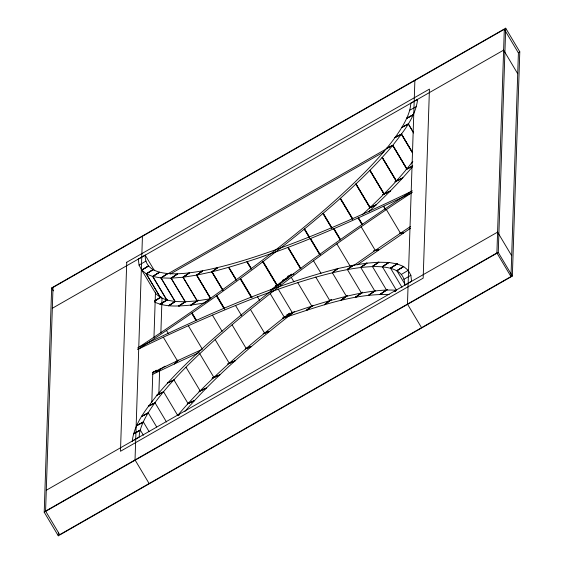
<?xml version="1.0" encoding="UTF-8"?>
<svg xmlns="http://www.w3.org/2000/svg" width="564" height="564" viewBox="0 0 564 564"><rect width="100%" height="100%" fill="white"/><g stroke="black" fill="none" stroke-linecap="round" stroke-linejoin="round"><path stroke-width="0.85" d="M44.211 512.197L51.648 287.915L505.704 28.2L519.789 51.803L512.352 276.085L58.296 535.8L44.211 512.197L498.259 252.482L505.704 28.2M45.592 511.083L53.016 287.45L504.315 29.307L518.408 52.917L510.984 276.55L59.685 534.693L45.592 511.083L496.898 252.947L504.315 29.307M58.296 535.8L58.416 532.282M142.445 236.295L135.029 459.928L149.122 483.538M151.822 402.047L152.816 372.155M153.951 337.871L155.467 292.152M158.851 393.7L159.668 369.103M160.86 333.084L162.03 297.947M414.878 80.462L407.462 304.102L421.555 327.705M132.279 441.069C134.338 423.197 146.555 408.759 157.144 395.019C173.169 375.962 191.14 358.669 209.582 341.995C272.102 286.618 340.409 238.205 410.007 192.211M417.628 99.32C415.569 117.192 403.352 131.638 392.763 145.378C376.745 164.434 358.767 181.721 340.325 198.401C277.805 253.772 209.498 302.184 139.9 348.185M362.229 214.813C380.277 198.183 397.867 180.854 412.82 161.332M184.752 411.614C217.084 373.897 255.661 342.158 294.556 311.497M368.602 211.803C384.084 197.647 398.938 182.764 412.503 166.747M152.358 374.496L174.544 363.879L177.942 360.065M199.134 352.57L174.544 363.879L177.977 360.192M174.544 363.879L177.998 360.318M282.67 318.406L287.569 316.601L292.829 312.252M389.139 294.542C354.1 293.513 320.394 305.864 287.569 316.601L293.026 312.181M287.569 316.601L292.956 312.322M312.858 305.406L306.696 310.129L312.752 305.314M306.696 310.129L312.682 305.455M270.607 290.107L291.482 274.139M331.371 299.597L324.448 304.736L329.926 300.534M324.448 304.736L331.195 299.646M222.794 290.319L211.789 271.876L217.584 267.703L212.05 271.813L223.055 290.256M346.416 296.297L332.323 272.687L337.857 268.577M347.001 295.931L340.741 300.436L346.973 295.818M217.584 267.703L211.909 271.848L196.653 275.133L183.046 277.248L171.153 278.179L161.029 277.925L152.731 276.48L146.28 273.864L141.719 270.078L139.061 265.143L138.314 259.087M332.323 272.687L337.998 268.542L353.261 265.256L366.868 263.148L378.754 262.218L388.878 262.471L397.176 263.91L403.627 266.532L408.188 270.311L410.853 275.246L411.593 281.309M340.741 300.436L347.128 295.776M210.633 298.758L196.54 275.154L202.575 270.939L196.773 275.105L210.865 298.716M353.134 265.284L347.332 269.458L361.425 293.061M362.469 292.399L355.503 297.263L362.462 292.258M202.575 270.939L196.653 275.133L210.739 298.744M353.261 265.256L347.332 269.458L353.367 265.242M355.503 297.263L362.61 292.222M357.364 264.826L410.529 228.223M209.794 298.885L197.132 300.852L182.947 277.255L189.187 273.011L183.152 277.227L197.245 300.838M191.323 305.032L198.288 300.168M205.183 302.501L208.659 300.076M366.755 263.162L360.72 267.378L374.813 290.989M375.145 290.812L368.666 295.219L374.933 290.841M183.046 277.248L189.187 273.011M154.564 302.029C165.872 307.436 178.887 306.111 190.992 305.089L198.084 300.203M366.868 263.148L360.72 267.378L366.96 263.141M368.666 295.219L375.046 290.82M171.252 278.172L177.491 273.928L171.068 278.179L185.161 301.782M179.197 306.012L185.676 301.606M190.695 305.11L197.901 300.217M378.656 262.225L372.416 266.462L386.509 290.072M387.306 289.6L380.164 294.316L387.369 289.424M177.491 273.928L171.153 278.179L185.344 301.775M178.901 306.033L185.486 301.62M378.754 262.218L372.416 266.462L378.839 262.218M380.164 294.316L387.482 289.417M153.993 371.789L156.376 370.21M164.991 366.17L156.327 371.93L153.704 371.768M161.114 277.925L167.536 273.681L160.966 277.911L175.059 301.514L168.41 305.737M168.869 305.78L175.291 301.536M178.654 306.026L185.796 301.31M388.793 262.471L382.371 266.716L396.464 290.319L395.011 291.264L396.379 290.319M167.536 273.681L161.029 277.925L175.207 301.528M168.615 305.773L175.122 301.528L185.246 301.782L197.132 300.852M388.878 262.471L382.371 266.716L388.941 262.486M175.122 301.528L166.824 300.09L152.675 276.459L159.372 272.264L152.795 276.494L166.888 300.104M160.38 304.341L167.684 299.639M397.112 263.896L390.535 268.133L401.984 287.309M395.068 291.271L396.527 290.333M152.731 276.48L159.372 272.264M160.176 304.306L167.557 299.618M397.176 263.91L390.535 268.133L397.232 263.931M146.33 273.885L153.027 269.684L146.245 273.836L160.338 297.439M154.529 301.246L161.219 297.045M160.021 304.243L167.459 299.583M153.027 269.684L146.28 273.864L160.423 297.489L166.824 300.09M155.072 300.753L160.853 297.172M141.754 270.114L148.543 265.961L141.698 270.036L155.847 293.717L160.373 297.468M154.966 300.668L160.782 297.115M403.662 266.56L396.88 270.706L404.804 283.988M401.371 274.428L408.216 270.353M141.719 270.078L148.543 265.961M145.928 261.111L139.054 265.094M403.979 279.279L410.853 275.295M138.321 259.137L145.195 255.154A478.568 81.427 -30.8 0 0 412.383 190.851M411.586 281.26L404.712 285.243A478.568 81.427 -30.8 0 0 137.524 349.546M52.325 308.275L503.624 50.133L517.717 73.743M518.267 52.685L519.789 51.803M168.058 273.737L386.312 148.903M170.307 274.026L383.957 151.822M46.283 490.257L497.589 232.121L511.675 255.725M417.621 99.384L410.747 103.254A478.568 81.427 -30.8 0 1 137.574 348.037M409.591 110.297L416.422 106.547M132.286 441.013L139.16 437.135A478.568 81.427 -30.8 0 1 412.333 192.352M413.313 114.781L406.545 118.391L413.377 114.64M136.53 425.757L143.362 422.006L149.086 431.594M133.485 433.843L140.323 430.092L143.404 435.26M406.545 118.391L413.356 114.703M136.551 425.686L143.362 422.006L136.594 425.616M413.588 132.892L408.301 124.045L401.631 127.492L408.399 123.883L413.645 132.808M401.631 127.492L408.357 123.96M412.418 152.731L401.413 134.288L394.863 137.56L401.54 134.112L412.545 152.555M148.367 406.277L155.044 402.83L166.493 422.013M141.606 416.352L148.276 412.904L156.644 426.92M394.863 137.56L401.483 134.197L412.488 152.64M148.424 406.193L155.044 402.83L148.494 406.101M406.764 169.08L392.671 145.477L386.291 148.558L392.833 145.286L406.926 168.89M406.475 169.059L412.756 165.922M157.074 395.11L163.616 391.839L177.709 415.442A478.568 81.427 -30.8 0 1 289.649 313.147M177.9 415.407L179.472 414.618M386.291 148.558L392.763 145.378L406.856 168.981M406.334 169.235L412.545 166.183M157.144 395.019L163.616 391.839L157.236 394.92M177.97 415.315L179.521 414.554M406.172 169.426L412.298 166.472M395.984 181.1L402.879 177.766M187.474 403.923L194.368 400.595L187.396 403.831M178.055 415.224L179.585 414.484M222.921 290.291L211.909 271.848C280.851 254.117 345.929 224.303 409.957 193.713M139.95 346.677C203.978 316.094 269.056 286.279 337.998 268.542M394.751 181.791L402.625 178.069M167.677 382.949L173.973 379.967L188.066 403.577M187.283 403.951L194.368 400.595M395.35 181.622L402.322 178.386M383.464 194.094L390.436 190.858M167.776 382.843L173.973 379.967M199.282 391.353L206.255 388.117L199.226 391.24M382.977 194.432L390.133 191.175M199.092 391.367L206.255 388.117M382.766 194.636L389.787 191.513M370.012 207.51L376.259 204.739M211.979 378.359L219.784 374.891L212.741 377.873M369.512 207.855L375.913 205.07M212.579 378.021L219.784 374.891M369.265 208.074L375.532 205.43M227.856 363.963L234.899 360.981L227.863 363.794M228.49 363.618L234.899 360.981M245.284 348.94L251.537 346.444L245.812 348.58M245.939 348.608L251.537 346.444M263.064 333.796L269.606 331.343L263.938 333.303M287.534 276.332L293.929 273.977M282.437 280.322L288.155 278.214M264.051 333.345L269.606 331.343M282.557 317.997L289.036 315.762L283.452 317.504M283.234 317.673L289.036 315.762M276.332 285.356L280.322 284.115M275.69 285.694L280.576 284.263M275.845 285.8L279.173 284.89M373.389 250.853L378.465 249.993L374.411 250.388M190.992 305.089L204.485 302.988M374.997 250.465L378.465 249.993M399.996 233.383L403.239 233.066L399.841 233.066M399.925 233.242L403.239 233.066M153.577 371.5L156.975 371.5M498.259 252.482L512.352 276.085M496.898 252.947L510.984 276.55M382.314 157.342L396.407 180.952M382.23 157.441L396.323 181.051M382.131 157.546L396.224 181.157M370.047 170.236L384.133 193.84M369.942 170.342L384.035 193.946M369.829 170.455L383.922 194.058M386.382 209.604L400.475 233.214M383.739 206.262L385.501 209.216M383.527 206.361L385.29 209.307M356.067 183.899L370.16 207.51M355.954 184.012L370.047 207.623M355.828 184.132L369.921 207.735M358.528 217.859L362.49 224.493M358.316 217.951L362.285 224.592M358.119 218.042L362.081 224.683M361.193 226.82L375.286 250.423M340.452 198.281L352.782 218.938M340.325 198.401L352.655 219.051M340.184 198.521L352.514 219.177M334.015 228.646L340.621 239.707M333.817 228.73L340.416 239.799M333.62 228.815L340.226 239.876M323.271 213.305L332.076 228.06M323.13 213.425L331.935 228.18M322.975 213.559L331.78 228.307M336.87 243.909L350.526 266.779M310.531 238.473L320.218 254.702M304.595 228.906L309.439 237.021M310.334 238.551L320.028 254.78M304.44 229.033L309.283 237.148M310.151 238.628L319.844 254.857M304.278 229.167L309.565 238.022M313.542 260.808L321.029 273.35M315.755 277.058L329.848 300.661M288.176 247.3L300.943 268.69M287.993 247.37L300.76 268.76M287.816 247.434L300.591 268.824M297.7 282.543L311.793 306.153M291.299 277.432L293.943 281.852M263.134 261.555L277.22 285.158M262.958 261.689L277.051 285.299M262.768 261.83L276.861 285.433M278.249 289.128L292.342 312.731M270.248 293.703L284.341 317.306M247.272 261.774L251.234 268.415M247.11 261.83L251.072 268.471M246.954 261.872L251.361 269.254M257.487 296.77L259.694 300.457M240.532 278.447L251.981 297.63M240.342 278.588L251.791 297.771M240.151 278.729L251.156 297.172M228.906 267.364L236.394 279.906M228.758 267.406L236.245 279.948M228.617 267.442L236.104 279.984M250.494 309.551L264.579 333.155M235.512 305.441L241.674 315.769M216.816 295.628L224.74 308.903M216.618 295.769L224.55 309.044M216.421 295.91L223.908 308.452M232.114 324.899L246.207 348.51M212.416 315.1L222.103 331.329M215.194 339.683L229.287 363.286M192.098 312.999L196.505 320.38M191.894 313.147L196.3 320.521M191.689 313.288L196.089 320.662M188.313 325.703L202.406 349.306M145.195 255.154L154.444 270.642M199.825 353.832L213.918 377.436M166.493 330.497L168.255 333.451M186.064 367.284L200.157 390.887M163.313 337.202L177.406 360.805M51.648 287.915L53.411 290.869M152.407 372.762A478.568 81.427 -30.8 0 1 201.637 349.652M286.879 314.684A478.568 81.427 -30.8 0 1 396.464 290.319M353.776 265.517A478.568 81.427 -30.8 0 1 410.486 226.502M126.738 262.253L120.47 451.285L423.169 278.144L429.444 89.105L126.738 262.253M403.577 266.511L396.88 270.706L403.627 266.532M140.323 430.092L133.449 433.97L140.323 430.092M148.276 412.904L141.508 416.514L148.276 412.904"/></g></svg>
